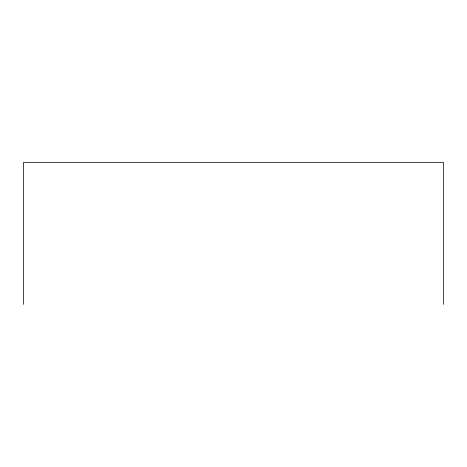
<?xml version="1.0" encoding="UTF-8"?>
<svg xmlns="http://www.w3.org/2000/svg" width="467" height="467" viewBox="0 0 467 467"><rect width="100%" height="100%" fill="white"/><g stroke="black" fill="none" stroke-linecap="round" stroke-linejoin="round"><path stroke-width="0.7" d="M443.65 304.414L443.65 162.586L23.35 162.586L23.35 304.414"/></g></svg>
